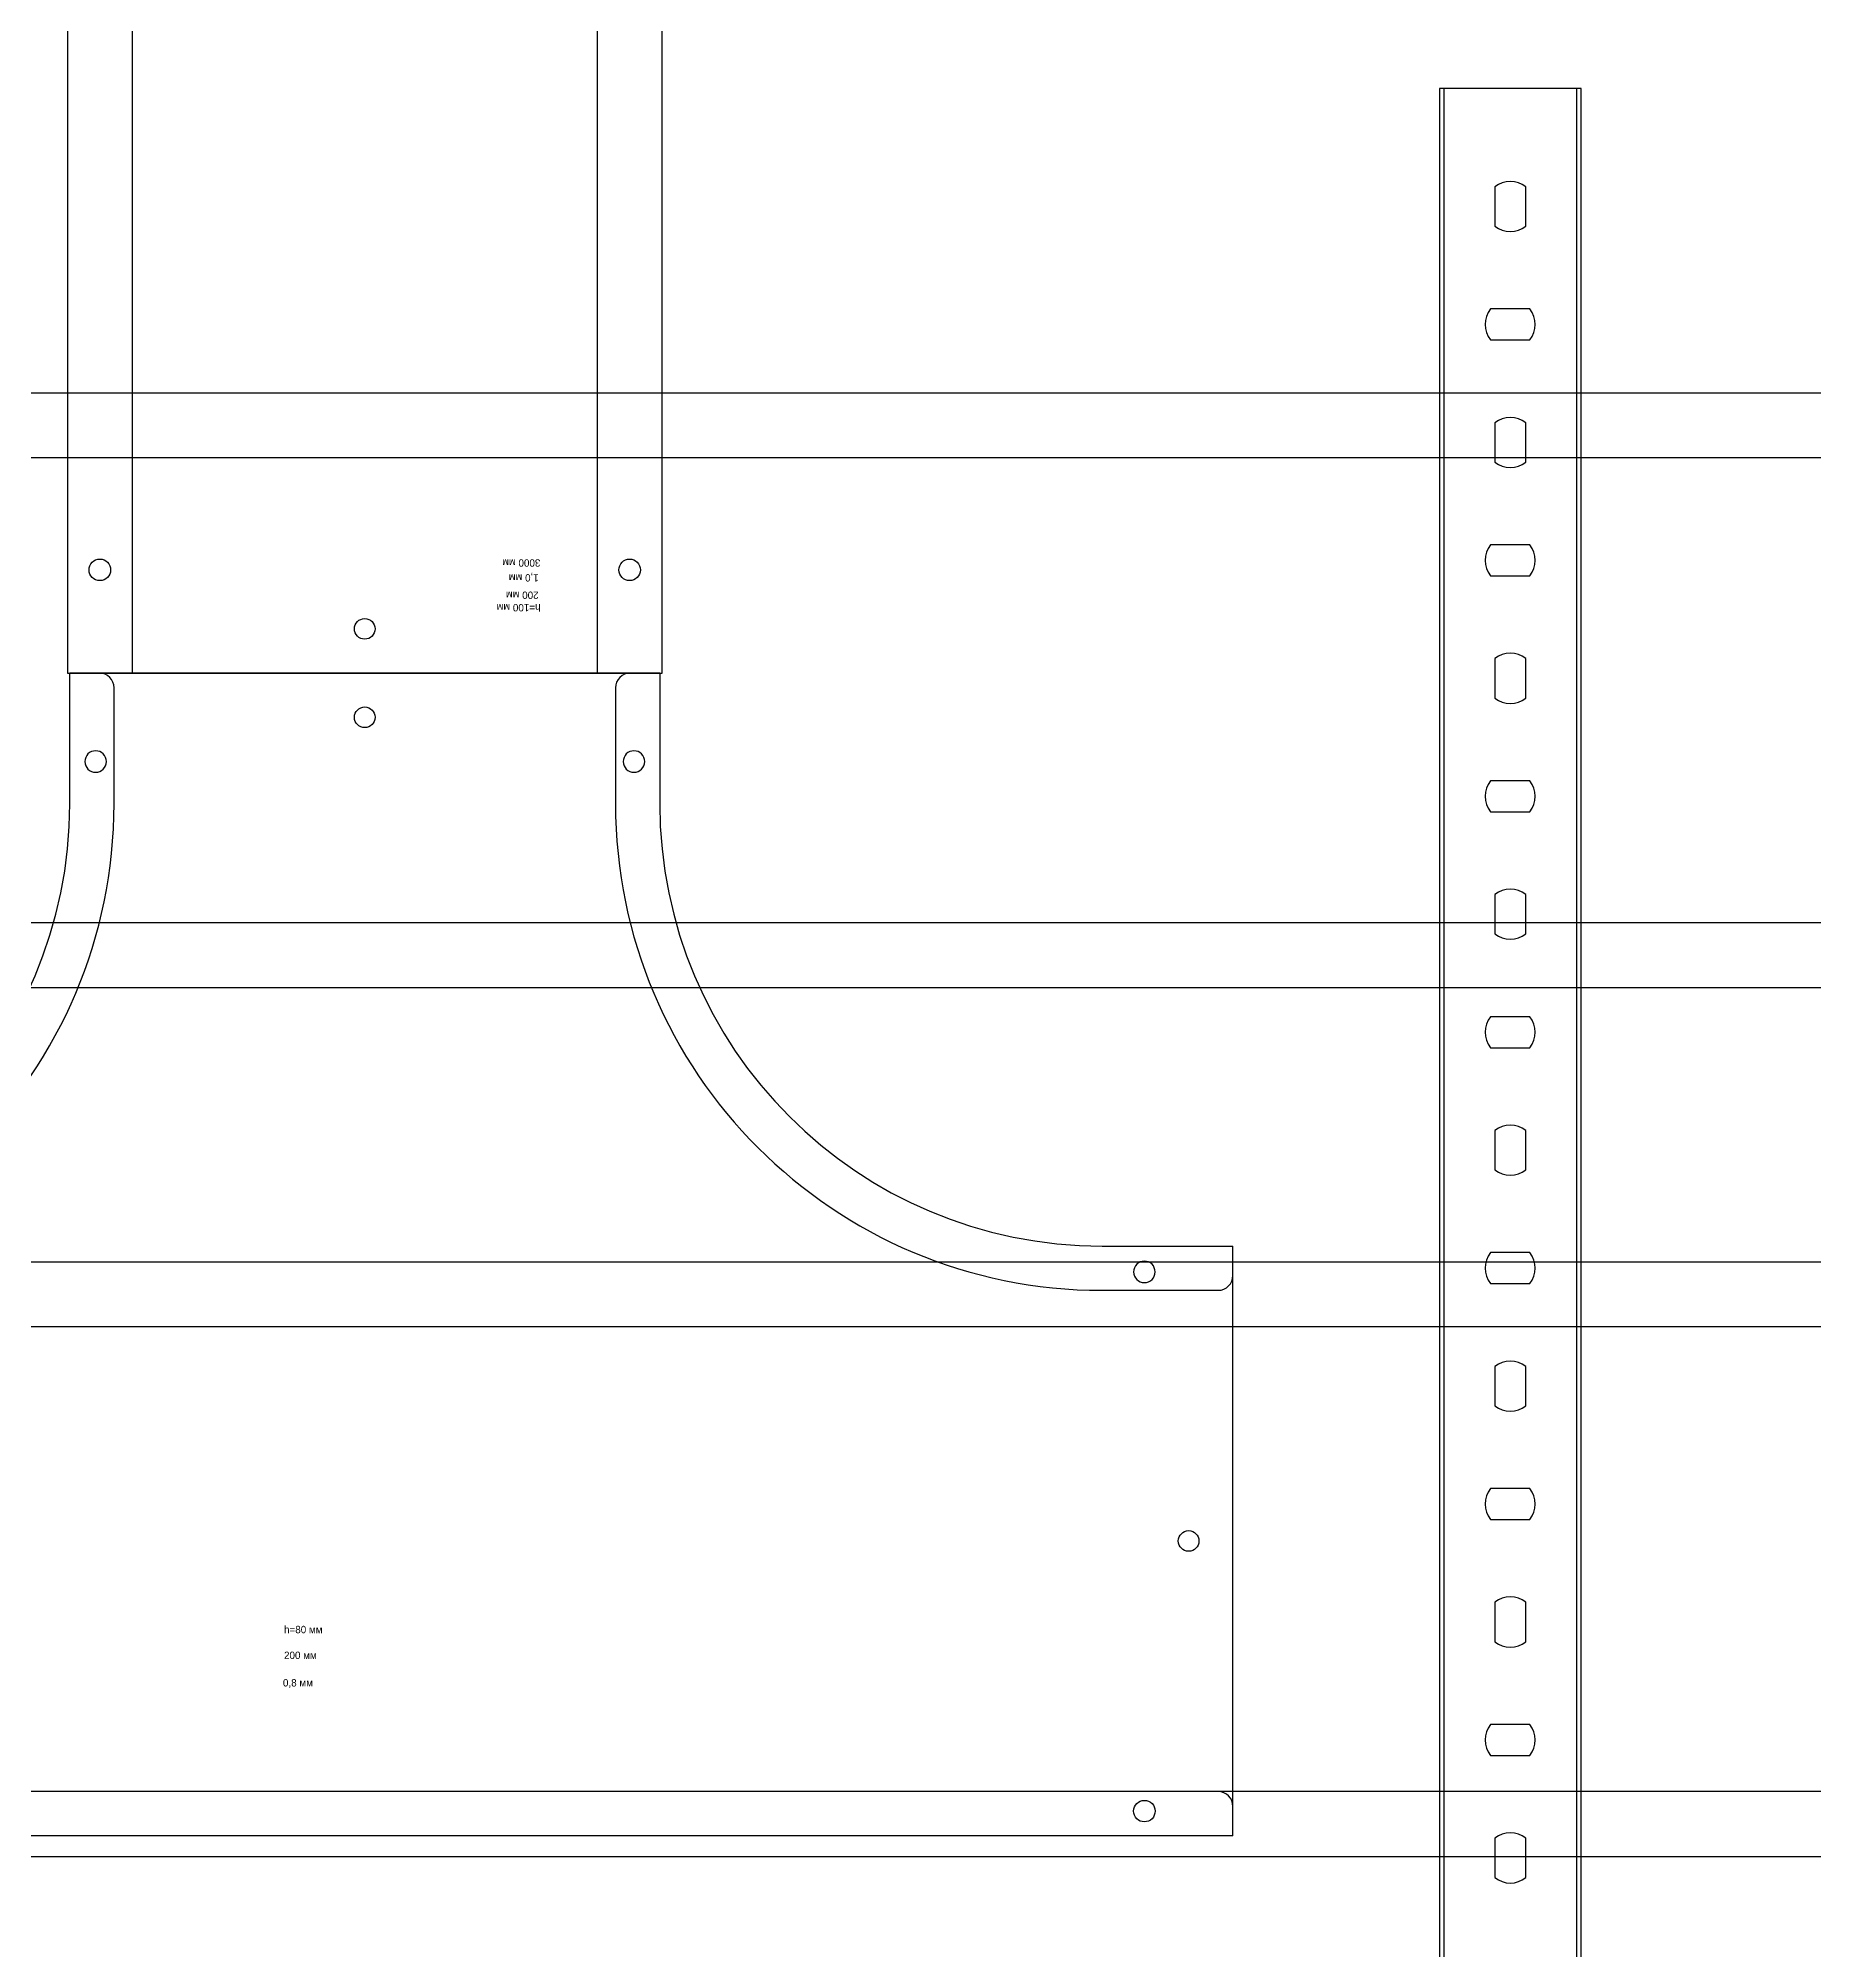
# Model space of a CAD drawing. Header units: millimetres. Extents: x -42533 to 645315, y 3457 to 82611.
# Drawn here: x 187782 to 188384, y 41331 to 41979 of the extents above; entities that cross this region are included whole.
import ezdxf
from ezdxf.enums import TextEntityAlignment as Align

# ---------------------------------------------------------------- set-up
doc = ezdxf.new("R2018")
doc.units = ezdxf.units.MM
doc.layers.add('ЭОМ_Лотки авар.', color=1, linetype='Continuous')
doc.layers.add('ЭОМ_Лотки рабочие', color=5, linetype='Continuous')
doc.styles.get("Standard").update_dxf_attribs({"font": 'arial.ttf'})

# ---------------------------------------------------------------- blocks, each defined once
blk = doc.blocks.new('*U37')
at = {"color": 0, "linetype": 'Continuous', "lineweight": 25}
for p, q in [((-78.76, -46976.1), (-78.8, 0)), ((78.84, -46976.1), (78.8, 0))]:
    blk.add_line(p, q, dxfattribs=at)
blk.add_lwpolyline([(100.84, -46976.1), (100.8, 0), (-100.8, 0), (-100.76, -46976.1)], close=True, dxfattribs=at)
at = {"color": 0, "flags": 9}
for tag, p in [('АРТИКУЛ', (-59.7, -11.85)), ('НАИМЕНОВАНИЕ', (-59.12, -7.02)), ('ПРИМЕЧАНИЕ', (-58.82, -17.26))]:
    blk.add_attdef(tag, text='', height=2.5, dxfattribs=at).set_placement(p, align=Align.TOP_LEFT)
at = {"color": 0, "lineweight": 30, "flags": 104}
for tag, p in [('ВЫСОТА', (-59.61, -20.92)), ('ШИРИНА', (-58.94, -25.15)), ('ТОЛЩИНА', (-58.99, -31.04)), ('ДЛИНА', (-59.54, -36.09))]:
    blk.add_attdef(tag, text='', height=2.5, dxfattribs=at).set_placement(p, align=Align.TOP_LEFT)
blk = doc.blocks.new('*U39')
at = {"color": 0, "linetype": 'Continuous', "lineweight": 25}
for p, q in [((-78.76, -46398.7), (-78.8, 0)), ((78.84, -46398.7), (78.8, 0))]:
    blk.add_line(p, q, dxfattribs=at)
blk.add_lwpolyline([(100.84, -46398.7), (100.8, 0), (-100.8, 0), (-100.76, -46398.7)], close=True, dxfattribs=at)
at = {"color": 0, "flags": 9}
for tag, p in [('АРТИКУЛ', (-59.7, -11.85)), ('НАИМЕНОВАНИЕ', (-59.12, -7.02)), ('ПРИМЕЧАНИЕ', (-58.82, -17.26))]:
    blk.add_attdef(tag, text='', height=2.5, dxfattribs=at).set_placement(p, align=Align.TOP_LEFT)
at = {"color": 0, "lineweight": 30, "flags": 104}
for tag, p in [('ВЫСОТА', (-59.61, -20.92)), ('ШИРИНА', (-58.94, -25.15)), ('ТОЛЩИНА', (-58.99, -31.04)), ('ДЛИНА', (-59.54, -36.09))]:
    blk.add_attdef(tag, text='', height=2.5, dxfattribs=at).set_placement(p, align=Align.TOP_LEFT)
blk = doc.blocks.new('*U45')
at = {"color": 0, "linetype": 'ByBlock', "lineweight": -2}
for points in [[(24, -700), (24, 0), (-24, 0), (-24, -700)], [(-22.5, -700), (-22.5, 0)], [(22.5, -700), (22.5, 0)], [(-24, -700), (24, -700)]]:
    blk.add_lwpolyline(points, dxfattribs=at)
for points in [[(-5.25, -93.32), (-5.25, -106.68, 0.345739), (5.25, -106.68), (5.25, -93.32, 0.345739)], [(-6.68, -134.75, 0.345739), (-6.68, -145.25), (6.68, -145.25, 0.345739), (6.68, -134.75)], [(-5.25, -173.32), (-5.25, -186.68, 0.345739), (5.25, -186.68), (5.25, -173.32, 0.345739)], [(-6.68, -214.75, 0.345739), (-6.68, -225.25), (6.68, -225.25, 0.345739), (6.68, -214.75)], [(-5.25, -253.32), (-5.25, -266.68, 0.345739), (5.25, -266.68), (5.25, -253.32, 0.345739)], [(-6.68, -294.75, 0.345739), (-6.68, -305.25), (6.68, -305.25, 0.345739), (6.68, -294.75)], [(-5.25, -333.32), (-5.25, -346.68, 0.345739), (5.25, -346.68), (5.25, -333.32, 0.345739)], [(-6.68, -374.75, 0.345739), (-6.68, -385.25), (6.68, -385.25, 0.345739), (6.68, -374.75)], [(-5.25, -413.32), (-5.25, -426.68, 0.345739), (5.25, -426.68), (5.25, -413.32, 0.345739)], [(-6.68, -454.75, 0.345739), (-6.68, -465.25), (6.68, -465.25, 0.345739), (6.68, -454.75)], [(-5.25, -493.32), (-5.25, -506.68, 0.345739), (5.25, -506.68), (5.25, -493.32, 0.345739)], [(-6.68, -534.75, 0.345739), (-6.68, -545.25), (6.68, -545.25, 0.345739), (6.68, -534.75)], [(-5.25, -573.32), (-5.25, -586.68, 0.345739), (5.25, -586.68), (5.25, -573.32, 0.345739)], [(-6.68, -614.75, 0.345739), (-6.68, -625.25), (6.68, -625.25, 0.345739), (6.68, -614.75)], [(-5.25, -653.32), (-5.25, -666.68, 0.345739), (5.25, -666.68), (5.25, -653.32, 0.345739)]]:
    blk.add_lwpolyline(points, format="xyb", close=True, dxfattribs=at)
at = {"flags": 9}
for tag, p in [('НАИМЕНОВАНИЕ', (-58.16, -19.4)), ('АРТИКУЛ', (-58.87, -24.46)), ('ПРИМЕЧАНИЕ', (-58.33, -30.8))]:
    blk.add_attdef(tag, p, '', height=2.5, dxfattribs=at)
at = {"lineweight": 30, "flags": 104}
blk.add_attdef('ДЛИНА', text='', height=2.5, dxfattribs=at).set_placement((-57.72, -34.59), align=Align.TOP_LEFT)
blk = doc.blocks.new('*U43')
at = {"color": 0, "linetype": 'ByBlock', "lineweight": -2}
for p, q in [((-100, 250), (-100, 294.3)), ((100, 294.3), (-100, 294.3)), ((100, 294.3), (100, 250)), ((-85, 250), (-85, 289.3)), ((85, 289.3), (85, 250)), ((-294.3, 100), (-250, 100)), ((-294.3, 100), (-294.3, -100)), ((250, 100), (294.3, 100)), ((294.3, -100), (294.3, 100)), ((-289.3, 85), (-250, 85)), ((250, 85), (289.3, 85)), ((289.3, -85), (-289.3, -85)), ((294.3, -100), (-294.3, -100))]:
    blk.add_line(p, q, dxfattribs=at)
for centre, radius in [((0, 279.3), 3.5), ((-279.3, 0), 3.5), ((279.3, 0), 3.5), ((-264.3, -91.6), 3.65), ((264.3, -91.6), 3.65)]:
    blk.add_circle(centre, radius, dxfattribs=at)
for centre, radius, start, end in [((-90, 289.3), 5, 0, 90), ((90, 289.3), 5, 90, 180), ((-91.25, 264.3), 3.65, 0, 180), ((91.25, 264.3), 3.65, 90, 180), ((91.25, 264.3), 3.65, 180, 90), ((-91.25, 264.3), 3.65, 180, 0), ((-250, 250), 150, 270, 0), ((-250, 250), 165, 270, 0), ((250, 250), 165, 180, 270), ((250, 250), 150, 180, 270), ((-264.3, 91.25), 3.65, 270, 180), ((-264.3, 91.25), 3.65, 180, 270), ((264.3, 91.25), 3.65, 90, 270), ((264.3, 91.25), 3.65, 270, 90), ((-289.3, 90), 5, 180, 270), ((289.3, 90), 5, 270, 0), ((-289.3, -90), 5, 90, 180), ((289.3, -90), 5, 0, 90)]:
    blk.add_arc(centre, radius, start, end, dxfattribs=at)
at = {"color": 0, "linetype": 'ByBlock', "lineweight": -2, "flags": 9}
for tag, p in [('НАИМЕНОВАНИЕ', (-28.08, -14.69)), ('АРТИКУЛ', (-27.92, -18.72)), ('ПРИМЕЧАНИЕ', (-27.44, -22.91))]:
    blk.add_attdef(tag, p, '', height=2.5, dxfattribs=at)
at = {"color": 0, "linetype": 'ByBlock', "lineweight": -2, "flags": 104}
for tag, p in [('ВЫСОТА', (-27.38, -28.78)), ('ШИРИНА', (-27.38, -37.51)), ('ТОЛЩИНА', (-27.74, -46.84))]:
    blk.add_attdef(tag, text='', height=2.5, dxfattribs=at).set_placement(p, align=Align.TOP_LEFT)
blk = doc.blocks.new('*U308')
at = {"color": 0, "linetype": 'Continuous', "lineweight": 25}
for p, q in [((-78.8, -1909.92), (-78.8, 0)), ((78.8, -1909.92), (78.8, 0))]:
    blk.add_line(p, q, dxfattribs=at)
blk.add_lwpolyline([(100.8, -1909.92), (100.8, 0), (-100.8, 0), (-100.8, -1909.92)], close=True, dxfattribs=at)
at = {"color": 0, "linetype": 'ByBlock', "lineweight": -2}
blk.add_circle((0, -15), 3.5, dxfattribs=at)
at = {"color": 0, "linetype": 'Continuous', "lineweight": 25}
for centre, radius in [((0, -15), 3.5), ((-89.8, -35), 3.65), ((89.8, -35), 3.65)]:
    blk.add_circle(centre, radius, dxfattribs=at)
at = {"color": 0, "flags": 9}
for tag, p in [('АРТИКУЛ', (-59.7, -11.85)), ('НАИМЕНОВАНИЕ', (-59.12, -7.02)), ('ПРИМЕЧАНИЕ', (-58.82, -17.26))]:
    blk.add_attdef(tag, text='', height=2.5, dxfattribs=at).set_placement(p, align=Align.TOP_LEFT)
at = {"color": 0, "lineweight": 30, "flags": 104}
for tag, p in [('ВЫСОТА', (-59.61, -20.92)), ('ШИРИНА', (-58.94, -25.15)), ('ТОЛЩИНА', (-58.99, -31.04)), ('ДЛИНА', (-59.54, -36.09))]:
    blk.add_attdef(tag, text='', height=2.5, dxfattribs=at).set_placement(p, align=Align.TOP_LEFT)

msp = doc.modelspace()

# ---------------------------------------------------------------- block references
at = {"layer": 'ЭОМ_Лотки авар.', "color": 1, "rotation": 90}
msp.add_blockref('*U39', (151394.53, 41758.31), dxfattribs=at)
at = {"layer": 'ЭОМ_Лотки рабочие'}
ref = msp.add_blockref('*U308', (187892.8, 41764.2), dxfattribs=dict(at, rotation=180))
lines = msp.add_mtext('3000 мм', dxfattribs={"layer": '0', "color": 0, "insert": (187952.35, 41800.29), "char_height": 2.5, "attachment_point": 1, "rotation": 180})
ref.add_attrib('ДЛИНА', '', (187952.35, 41800.29)).embed_mtext(lines)
lines = msp.add_mtext('1,0 мм', dxfattribs={"layer": '0', "color": 0, "insert": (187951.8, 41795.24), "char_height": 2.5, "attachment_point": 1, "rotation": 180})
ref.add_attrib('ТОЛЩИНА', '', (187951.8, 41795.24)).embed_mtext(lines)
lines = msp.add_mtext('h=100 мм', dxfattribs={"layer": '0', "color": 0, "insert": (187952.41, 41785.12), "char_height": 2.5, "attachment_point": 1, "rotation": 180})
ref.add_attrib('ВЫСОТА', '', (187952.41, 41785.12)).embed_mtext(lines)
lines = msp.add_mtext('200 мм', dxfattribs={"layer": '0', "color": 0, "insert": (187951.75, 41789.35), "char_height": 2.5, "attachment_point": 1, "rotation": 180})
ref.add_attrib('ШИРИНА', '', (187951.75, 41789.35)).embed_mtext(lines)
for name, p, rotation in [('*U45', (188281.14, 41262.42), 180), ('*U37', (151116.69, 41463.67), 90)]:
    msp.add_blockref(name, p, dxfattribs=dict(at, rotation=rotation))
ref = msp.add_blockref('*U43', (187892.81, 41469.9), dxfattribs=at)
lines = msp.add_mtext('h=80 мм', dxfattribs={"layer": '0', "color": 0, "linetype": 'ByBlock', "lineweight": -2, "insert": (187865.43, 41441.12), "char_height": 2.5, "attachment_point": 1})
ref.add_attrib('ВЫСОТА', '', (187865.43, 41441.12), dxfattribs={"flags": 64}).embed_mtext(lines)
lines = msp.add_mtext('200 мм', dxfattribs={"layer": '0', "color": 0, "linetype": 'ByBlock', "lineweight": -2, "insert": (187865.43, 41432.39), "char_height": 2.5, "attachment_point": 1})
ref.add_attrib('ШИРИНА', '', (187865.43, 41432.39), dxfattribs={"flags": 64}).embed_mtext(lines)
lines = msp.add_mtext('0,8 мм', dxfattribs={"layer": '0', "color": 0, "linetype": 'ByBlock', "lineweight": -2, "insert": (187865.07, 41423.06), "char_height": 2.5, "attachment_point": 1})
ref.add_attrib('ТОЛЩИНА', '', (187865.07, 41423.06), dxfattribs={"flags": 64}).embed_mtext(lines)

doc.saveas('drawing.dxf')
